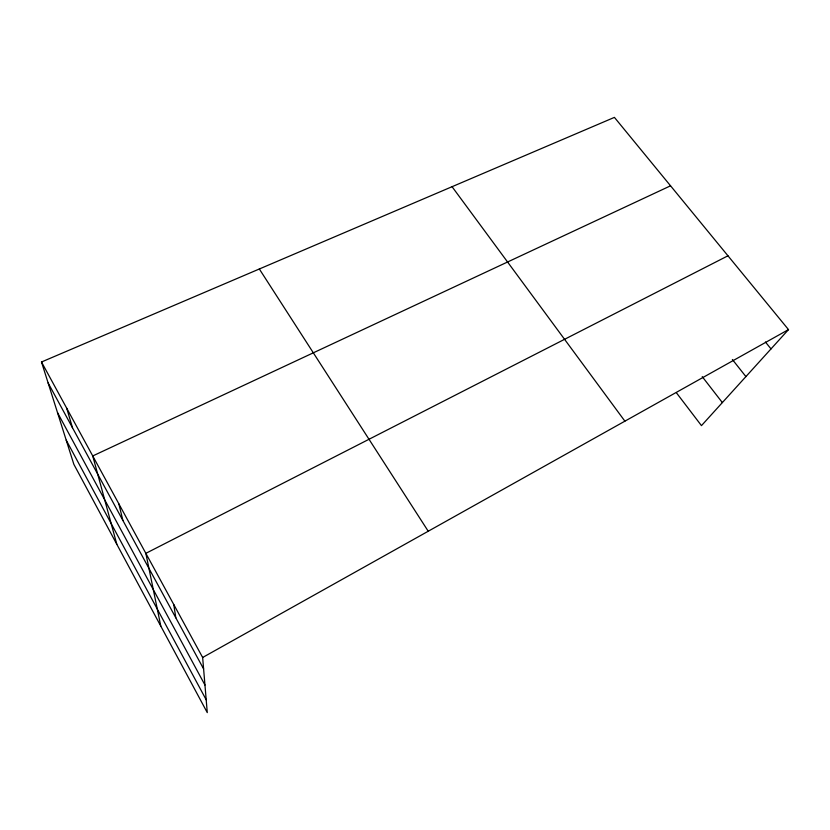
<?xml version="1.0" encoding="UTF-8"?>
<svg xmlns="http://www.w3.org/2000/svg" width="830" height="830" viewBox="0 0 830 830"><rect width="100%" height="100%" fill="white"/><g stroke="black" fill="none" stroke-linecap="round" stroke-linejoin="round"><path stroke-width="1.25" d="M41.5 361.994L202.645 657.485L207.272 712.617L73.849 464.312L41.5 361.994L614.418 117.383L788.5 329.603L701.464 425.634L676.481 392.87M202.645 657.485L788.5 329.603M727.962 255.796L145.852 553.34L160.802 626.131M670.547 185.806L92.742 455.95L116.802 544.241M765.426 342.002L771.008 348.911M732.382 359.514L745.911 376.602M702.232 376.644L722.359 402.581M452.06 186.698L624.897 421.163M259.334 268.993L428.228 531.231M48.119 382.941L203.609 668.928M57.519 412.655L204.958 685.03M66.224 440.18L206.193 699.794M66.701 408.204L72.511 427.803M118.856 503.841L122.902 520.503M173.761 604.52L175.825 617.831"/></g></svg>
